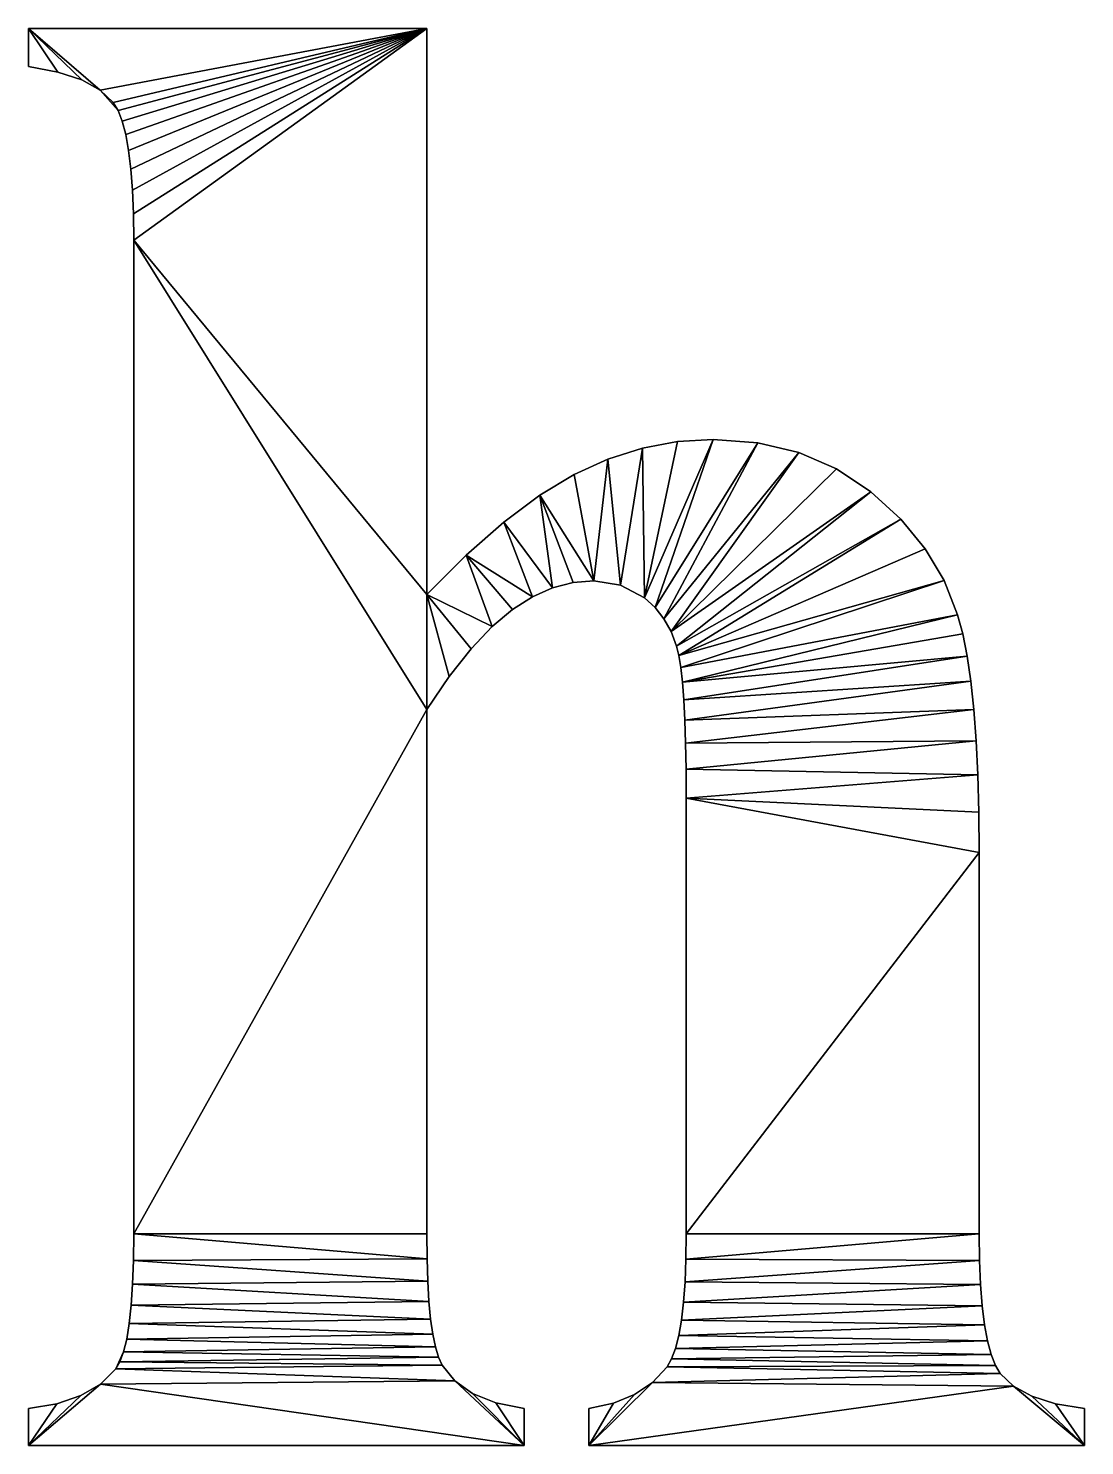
# Model space of a CAD drawing. Header units: metres. Extents: x 0.048 to 0.743, y 0 to 0.933.
import ezdxf

# ---------------------------------------------------------------- set-up
doc = ezdxf.new("R2010")
doc.units = ezdxf.units.M

msp = doc.modelspace()

# ---------------------------------------------------------------- meshes
at = {"layer": 'Armanisoft_0', "linetype": 'CONTINUOUS'}
mesh = msp.add_polyface(dxfattribs=at)
corners = [(0.117167, 0.810787), (0.310213, 0.932927), (0.117378, 0.793445), (0.116534, 0.826414), (0.115479, 0.840325), (0.114002, 0.852521), (0.112103, 0.863002), (0.109782, 0.871767), (0.107038, 0.878817), (0.103873, 0.884152), (0.095318, 0.892343), (0.048018, 0.932927), (0.083157, 0.899011), (0.06739, 0.904155), (0.048018, 0.907774), (0.310213, 0.560346), (0.117167, 0.810787, 0.229421), (0.117378, 0.793445, 0.229421), (0.310213, 0.932927, 0.229421), (0.116534, 0.826414, 0.229421), (0.115479, 0.840325, 0.229421), (0.114002, 0.852521, 0.229421), (0.112103, 0.863002, 0.229421), (0.109782, 0.871767, 0.229421), (0.107038, 0.878817, 0.229421), (0.103873, 0.884152, 0.229421), (0.095318, 0.892343, 0.229421), (0.048018, 0.932927, 0.229421), (0.083157, 0.899011, 0.229421), (0.06739, 0.904155, 0.229421), (0.048018, 0.907774, 0.229421), (0.310213, 0.560346, 0.229421), (0.310213, 0.560346), (0.310213, 0.932927), (0.310213, 0.932927, 0.229421), (0.310213, 0.560346, 0.229421), (0.117167, 0.810787), (0.117378, 0.793445), (0.117378, 0.793445, 0.229421), (0.117167, 0.810787, 0.229421), (0.116534, 0.826414), (0.116534, 0.826414, 0.229421), (0.115479, 0.840325), (0.115479, 0.840325, 0.229421), (0.114002, 0.852521), (0.114002, 0.852521, 0.229421), (0.112103, 0.863002), (0.112103, 0.863002, 0.229421), (0.109782, 0.871767), (0.109782, 0.871767, 0.229421), (0.107038, 0.878817), (0.107038, 0.878817, 0.229421), (0.103873, 0.884152), (0.103873, 0.884152, 0.229421), (0.095318, 0.892343), (0.095318, 0.892343, 0.229421), (0.083157, 0.899011), (0.083157, 0.899011, 0.229421), (0.06739, 0.904155), (0.06739, 0.904155, 0.229421), (0.048018, 0.907774), (0.048018, 0.907774, 0.229421), (0.048018, 0.932927), (0.048018, 0.932927, 0.229421)]
mesh.append_faces([[corners[k] for k in face] for face in [(0, 1, 2), (3, 1, 0), (4, 1, 3), (5, 1, 4), (6, 1, 5), (7, 1, 6), (8, 1, 7), (9, 1, 8), (10, 1, 9), (10, 9, 8), (11, 1, 10), (11, 10, 12), (11, 12, 13), (11, 13, 14), (1, 15, 2), (16, 17, 18), (19, 16, 18), (20, 19, 18), (21, 20, 18), (22, 21, 18), (23, 22, 18), (24, 23, 18), (25, 24, 18), (26, 25, 18), (26, 24, 25), (27, 26, 18), (27, 28, 26), (27, 29, 28), (27, 30, 29), (18, 17, 31), (32, 33, 34, 35), (36, 37, 38, 39), (40, 36, 39, 41), (42, 40, 41, 43), (44, 42, 43, 45), (46, 44, 45, 47), (48, 46, 47, 49), (50, 48, 49, 51), (52, 50, 51, 53), (54, 52, 53, 55), (56, 54, 55, 57), (58, 56, 57, 59), (60, 58, 59, 61), (62, 60, 61, 63), (33, 62, 63, 34)]])
mesh = msp.add_polyface(dxfattribs=at)
corners = [(0.420227, 0.56936), (0.384597, 0.625609), (0.407203, 0.639214), (0.429469, 0.649335), (0.406557, 0.568175), (0.393049, 0.564619), (0.360897, 0.60793), (0.379701, 0.558694), (0.336102, 0.586176), (0.366516, 0.550399), (0.353168, 0.539177), (0.310213, 0.560346), (0.339335, 0.524473), (0.325017, 0.506287), (0.310213, 0.484618), (0.117378, 0.793445), (0.117378, 0.139482), (0.420227, 0.56936, 0.229421), (0.407203, 0.639214, 0.229421), (0.384597, 0.625609, 0.229421), (0.429469, 0.649335, 0.229421), (0.406557, 0.568175, 0.229421), (0.393049, 0.564619, 0.229421), (0.360897, 0.60793, 0.229421), (0.379701, 0.558694, 0.229421), (0.336102, 0.586176, 0.229421), (0.366516, 0.550399, 0.229421), (0.353168, 0.539177, 0.229421), (0.310213, 0.560346, 0.229421), (0.339335, 0.524473, 0.229421), (0.325017, 0.506287, 0.229421), (0.310213, 0.484618, 0.229421), (0.117378, 0.793445, 0.229421), (0.117378, 0.139482, 0.229421), (0.336102, 0.586176), (0.310213, 0.560346), (0.310213, 0.560346, 0.229421), (0.336102, 0.586176, 0.229421), (0.360897, 0.60793), (0.360897, 0.60793, 0.229421), (0.384597, 0.625609), (0.384597, 0.625609, 0.229421), (0.407203, 0.639214), (0.407203, 0.639214, 0.229421), (0.429469, 0.649335), (0.429469, 0.649335, 0.229421), (0.406557, 0.568175), (0.420227, 0.56936), (0.420227, 0.56936, 0.229421), (0.406557, 0.568175, 0.229421), (0.393049, 0.564619), (0.393049, 0.564619, 0.229421), (0.379701, 0.558694), (0.379701, 0.558694, 0.229421), (0.366516, 0.550399), (0.366516, 0.550399, 0.229421), (0.353168, 0.539177), (0.353168, 0.539177, 0.229421), (0.339335, 0.524473), (0.339335, 0.524473, 0.229421), (0.325017, 0.506287), (0.325017, 0.506287, 0.229421), (0.310213, 0.484618), (0.310213, 0.484618, 0.229421), (0.117378, 0.793445), (0.117378, 0.139482), (0.117378, 0.139482, 0.229421), (0.117378, 0.793445, 0.229421)]
mesh.append_faces([[corners[k] for k in face] for face in [(0, 1, 2), (0, 2, 3), (4, 1, 0), (5, 6, 1), (5, 1, 4), (7, 8, 6), (7, 6, 5), (9, 8, 7), (10, 11, 8), (10, 8, 9), (12, 11, 10), (13, 11, 12), (14, 11, 13), (15, 11, 14), (15, 14, 16), (17, 18, 19), (17, 20, 18), (21, 17, 19), (22, 19, 23), (22, 21, 19), (24, 23, 25), (24, 22, 23), (26, 24, 25), (27, 25, 28), (27, 26, 25), (29, 27, 28), (30, 29, 28), (31, 30, 28), (32, 31, 28), (32, 33, 31), (34, 35, 36, 37), (38, 34, 37, 39), (40, 38, 39, 41), (42, 40, 41, 43), (44, 42, 43, 45), (46, 47, 48, 49), (50, 46, 49, 51), (52, 50, 51, 53), (54, 52, 53, 55), (56, 54, 55, 57), (58, 56, 57, 59), (60, 58, 59, 61), (62, 60, 61, 63), (64, 65, 66, 67)]])
mesh = msp.add_polyface(dxfattribs=at)
corners = [(0.476125, 0.520193), (0.650628, 0.569378), (0.477404, 0.51232), (0.47465, 0.526215), (0.622084, 0.609855), (0.470969, 0.535846), (0.555101, 0.653723), (0.579902, 0.642943), (0.60245, 0.627851), (0.466223, 0.544351), (0.528048, 0.660192), (0.460412, 0.551729), (0.498741, 0.662348), (0.453535, 0.557981), (0.452147, 0.656564), (0.475237, 0.660902), (0.437798, 0.566515), (0.429469, 0.649335), (0.420227, 0.56936), (0.476125, 0.520193, 0.229421), (0.477404, 0.51232, 0.229421), (0.650628, 0.569378, 0.229421), (0.47465, 0.526215, 0.229421), (0.622084, 0.609855, 0.229421), (0.470969, 0.535846, 0.229421), (0.579902, 0.642943, 0.229421), (0.555101, 0.653723, 0.229421), (0.60245, 0.627851, 0.229421), (0.466223, 0.544351, 0.229421), (0.528048, 0.660192, 0.229421), (0.460412, 0.551729, 0.229421), (0.498741, 0.662348, 0.229421), (0.453535, 0.557981, 0.229421), (0.475237, 0.660902, 0.229421), (0.452147, 0.656564, 0.229421), (0.437798, 0.566515, 0.229421), (0.429469, 0.649335, 0.229421), (0.420227, 0.56936, 0.229421), (0.452147, 0.656564), (0.429469, 0.649335), (0.429469, 0.649335, 0.229421), (0.452147, 0.656564, 0.229421), (0.475237, 0.660902), (0.475237, 0.660902, 0.229421), (0.498741, 0.662348), (0.498741, 0.662348, 0.229421), (0.528048, 0.660192), (0.528048, 0.660192, 0.229421), (0.480552, 0.46232), (0.480847, 0.445193), (0.480847, 0.445193, 0.229421), (0.480552, 0.46232, 0.229421), (0.48006, 0.477596), (0.48006, 0.477596, 0.229421), (0.479371, 0.491021), (0.479371, 0.491021, 0.229421), (0.478486, 0.502596), (0.478486, 0.502596, 0.229421), (0.477404, 0.51232), (0.477404, 0.51232, 0.229421), (0.476125, 0.520193), (0.476125, 0.520193, 0.229421), (0.47465, 0.526215), (0.47465, 0.526215, 0.229421), (0.470969, 0.535846), (0.470969, 0.535846, 0.229421), (0.466223, 0.544351), (0.466223, 0.544351, 0.229421), (0.460412, 0.551729), (0.460412, 0.551729, 0.229421), (0.453535, 0.557981), (0.453535, 0.557981, 0.229421), (0.437798, 0.566515), (0.437798, 0.566515, 0.229421), (0.420227, 0.56936), (0.420227, 0.56936, 0.229421)]
mesh.append_faces([[corners[k] for k in face] for face in [(0, 1, 2), (3, 4, 0), (5, 6, 7), (5, 8, 3), (9, 10, 6), (9, 6, 5), (11, 12, 10), (11, 10, 9), (13, 14, 15), (13, 15, 12), (13, 12, 11), (16, 17, 14), (16, 14, 13), (18, 17, 16), (19, 20, 21), (22, 19, 23), (24, 25, 26), (24, 22, 27), (28, 26, 29), (28, 24, 26), (30, 29, 31), (30, 28, 29), (32, 33, 34), (32, 31, 33), (32, 30, 31), (35, 34, 36), (35, 32, 34), (37, 35, 36), (38, 39, 40, 41), (42, 38, 41, 43), (44, 42, 43, 45), (46, 44, 45, 47), (48, 49, 50, 51), (52, 48, 51, 53), (54, 52, 53, 55), (56, 54, 55, 57), (58, 56, 57, 59), (60, 58, 59, 61), (62, 60, 61, 63), (64, 62, 63, 65), (66, 64, 65, 67), (68, 66, 67, 69), (70, 68, 69, 71), (72, 70, 71, 73), (74, 72, 73, 75)]])
mesh = msp.add_polyface(dxfattribs=at)
corners = [(0.480847, 0.445193), (0.671777, 0.464015), (0.67289, 0.441484), (0.480552, 0.46232), (0.67022, 0.48456), (0.48006, 0.477596), (0.668217, 0.503121), (0.479371, 0.491021), (0.665768, 0.519697), (0.478486, 0.502596), (0.659537, 0.546896), (0.662875, 0.534289), (0.477404, 0.51232), (0.650628, 0.569378), (0.476125, 0.520193), (0.622084, 0.609855), (0.638143, 0.590364), (0.47465, 0.526215), (0.60245, 0.627851), (0.470969, 0.535846), (0.579902, 0.642943), (0.480847, 0.445193, 0.229421), (0.67289, 0.441484, 0.229421), (0.671777, 0.464015, 0.229421), (0.480552, 0.46232, 0.229421), (0.67022, 0.48456, 0.229421), (0.48006, 0.477596, 0.229421), (0.668217, 0.503121, 0.229421), (0.479371, 0.491021, 0.229421), (0.665768, 0.519697, 0.229421), (0.478486, 0.502596, 0.229421), (0.662875, 0.534289, 0.229421), (0.659537, 0.546896, 0.229421), (0.477404, 0.51232, 0.229421), (0.650628, 0.569378, 0.229421), (0.476125, 0.520193, 0.229421), (0.638143, 0.590364, 0.229421), (0.622084, 0.609855, 0.229421), (0.47465, 0.526215, 0.229421), (0.60245, 0.627851, 0.229421), (0.470969, 0.535846, 0.229421), (0.579902, 0.642943, 0.229421), (0.555101, 0.653723), (0.528048, 0.660192), (0.528048, 0.660192, 0.229421), (0.555101, 0.653723, 0.229421), (0.579902, 0.642943), (0.579902, 0.642943, 0.229421), (0.60245, 0.627851), (0.60245, 0.627851, 0.229421), (0.622084, 0.609855), (0.622084, 0.609855, 0.229421), (0.638143, 0.590364), (0.638143, 0.590364, 0.229421), (0.650628, 0.569378), (0.650628, 0.569378, 0.229421), (0.659537, 0.546896), (0.659537, 0.546896, 0.229421), (0.662875, 0.534289), (0.662875, 0.534289, 0.229421), (0.665768, 0.519697), (0.665768, 0.519697, 0.229421), (0.668217, 0.503121), (0.668217, 0.503121, 0.229421), (0.67022, 0.48456), (0.67022, 0.48456, 0.229421), (0.671777, 0.464015), (0.671777, 0.464015, 0.229421), (0.67289, 0.441484), (0.67289, 0.441484, 0.229421)]
mesh.append_faces([[corners[k] for k in face] for face in [(0, 1, 2), (3, 4, 1), (3, 1, 0), (5, 6, 4), (5, 4, 3), (7, 8, 6), (7, 6, 5), (9, 10, 11), (9, 11, 8), (9, 8, 7), (12, 13, 10), (12, 10, 9), (14, 15, 16), (14, 16, 13), (17, 18, 15), (19, 20, 18), (21, 22, 23), (24, 23, 25), (24, 21, 23), (26, 25, 27), (26, 24, 25), (28, 27, 29), (28, 26, 27), (30, 31, 32), (30, 29, 31), (30, 28, 29), (33, 32, 34), (33, 30, 32), (35, 36, 37), (35, 34, 36), (38, 37, 39), (40, 39, 41), (42, 43, 44, 45), (46, 42, 45, 47), (48, 46, 47, 49), (50, 48, 49, 51), (52, 50, 51, 53), (54, 52, 53, 55), (56, 54, 55, 57), (58, 56, 57, 59), (60, 58, 59, 61), (62, 60, 61, 63), (64, 62, 63, 65), (66, 64, 65, 67), (68, 66, 67, 69)]])
mesh = msp.add_polyface(dxfattribs=at)
corners = [(0.06679, 0.027529), (0.048018, 0), (0.048018, 0.02439), (0.082632, 0.032925), (0.095544, 0.040576), (0.374238, 0), (0.105526, 0.050484), (0.328649, 0.04257), (0.108304, 0.055198), (0.320395, 0.053075), (0.110711, 0.061743), (0.318009, 0.058218), (0.112748, 0.07012), (0.315941, 0.064977), (0.114415, 0.080328), (0.314191, 0.073352), (0.115711, 0.092369), (0.312759, 0.083345), (0.116637, 0.106241), (0.311645, 0.094954), (0.117193, 0.121946), (0.31085, 0.10818), (0.117378, 0.139482), (0.310213, 0.484618), (0.310213, 0.139482), (0.310373, 0.123022), (0.06679, 0.027529, 0.229421), (0.048018, 0.02439, 0.229421), (0.048018, 0, 0.229421), (0.082632, 0.032925, 0.229421), (0.095544, 0.040576, 0.229421), (0.374238, 0, 0.229421), (0.105526, 0.050484, 0.229421), (0.328649, 0.04257, 0.229421), (0.108304, 0.055198, 0.229421), (0.320395, 0.053075, 0.229421), (0.110711, 0.061743, 0.229421), (0.318009, 0.058218, 0.229421), (0.112748, 0.07012, 0.229421), (0.315941, 0.064977, 0.229421), (0.114415, 0.080328, 0.229421), (0.314191, 0.073352, 0.229421), (0.115711, 0.092369, 0.229421), (0.312759, 0.083345, 0.229421), (0.116637, 0.106241, 0.229421), (0.311645, 0.094954, 0.229421), (0.117193, 0.121946, 0.229421), (0.31085, 0.10818, 0.229421), (0.117378, 0.139482, 0.229421), (0.310213, 0.139482, 0.229421), (0.310213, 0.484618, 0.229421), (0.310373, 0.123022, 0.229421), (0.048018, 0), (0.374238, 0), (0.374238, 0, 0.229421), (0.048018, 0, 0.229421), (0.048018, 0.02439), (0.048018, 0.02439, 0.229421), (0.06679, 0.027529), (0.06679, 0.027529, 0.229421), (0.082632, 0.032925), (0.082632, 0.032925, 0.229421), (0.095544, 0.040576), (0.095544, 0.040576, 0.229421), (0.105526, 0.050484), (0.105526, 0.050484, 0.229421), (0.108304, 0.055198), (0.108304, 0.055198, 0.229421), (0.110711, 0.061743), (0.110711, 0.061743, 0.229421), (0.112748, 0.07012), (0.112748, 0.07012, 0.229421), (0.114415, 0.080328), (0.114415, 0.080328, 0.229421), (0.115711, 0.092369), (0.115711, 0.092369, 0.229421), (0.116637, 0.106241), (0.116637, 0.106241, 0.229421), (0.117193, 0.121946), (0.117193, 0.121946, 0.229421), (0.117378, 0.139482), (0.117378, 0.139482, 0.229421)]
mesh.append_faces([[corners[k] for k in face] for face in [(0, 1, 2), (3, 1, 0), (4, 5, 1), (4, 1, 3), (6, 7, 4), (8, 9, 6), (10, 11, 8), (10, 8, 6), (12, 13, 10), (14, 15, 12), (16, 17, 14), (18, 19, 16), (20, 21, 18), (22, 23, 24), (22, 25, 20), (26, 27, 28), (29, 26, 28), (30, 28, 31), (30, 29, 28), (32, 30, 33), (34, 32, 35), (36, 34, 37), (36, 32, 34), (38, 36, 39), (40, 38, 41), (42, 40, 43), (44, 42, 45), (46, 44, 47), (48, 49, 50), (48, 46, 51), (52, 53, 54, 55), (56, 52, 55, 57), (58, 56, 57, 59), (60, 58, 59, 61), (62, 60, 61, 63), (64, 62, 63, 65), (66, 64, 65, 67), (68, 66, 67, 69), (70, 68, 69, 71), (72, 70, 71, 73), (74, 72, 73, 75), (76, 74, 75, 77), (78, 76, 77, 79), (80, 78, 79, 81)]])
mesh = msp.add_polyface(dxfattribs=at)
corners = [(0.433027, 0.027887), (0.416921, 0), (0.416921, 0.02439), (0.446968, 0.03364), (0.374238, 0), (0.328649, 0.04257), (0.340373, 0.034288), (0.35557, 0.028228), (0.374238, 0.02439), (0.095544, 0.040576), (0.105526, 0.050484), (0.320395, 0.053075), (0.108304, 0.055198), (0.318009, 0.058218), (0.110711, 0.061743), (0.315941, 0.064977), (0.112748, 0.07012), (0.314191, 0.073352), (0.114415, 0.080328), (0.312759, 0.083345), (0.115711, 0.092369), (0.311645, 0.094954), (0.116637, 0.106241), (0.31085, 0.10818), (0.117193, 0.121946), (0.310373, 0.123022), (0.117378, 0.139482), (0.310213, 0.139482), (0.433027, 0.027887, 0.229421), (0.416921, 0.02439, 0.229421), (0.416921, 0, 0.229421), (0.374238, 0, 0.229421), (0.340373, 0.034288, 0.229421), (0.328649, 0.04257, 0.229421), (0.35557, 0.028228, 0.229421), (0.374238, 0.02439, 0.229421), (0.095544, 0.040576, 0.229421), (0.105526, 0.050484, 0.229421), (0.320395, 0.053075, 0.229421), (0.108304, 0.055198, 0.229421), (0.318009, 0.058218, 0.229421), (0.110711, 0.061743, 0.229421), (0.315941, 0.064977, 0.229421), (0.112748, 0.07012, 0.229421), (0.314191, 0.073352, 0.229421), (0.114415, 0.080328, 0.229421), (0.312759, 0.083345, 0.229421), (0.115711, 0.092369, 0.229421), (0.311645, 0.094954, 0.229421), (0.116637, 0.106241, 0.229421), (0.31085, 0.10818, 0.229421), (0.117193, 0.121946, 0.229421), (0.310373, 0.123022, 0.229421), (0.117378, 0.139482, 0.229421), (0.310213, 0.139482, 0.229421), (0.416921, 0.02439), (0.416921, 0), (0.416921, 0, 0.229421), (0.416921, 0.02439, 0.229421), (0.433027, 0.027887), (0.433027, 0.027887, 0.229421), (0.310213, 0.139482), (0.310213, 0.484618), (0.310213, 0.484618, 0.229421), (0.310213, 0.139482, 0.229421), (0.310373, 0.123022), (0.310373, 0.123022, 0.229421), (0.31085, 0.10818), (0.31085, 0.10818, 0.229421), (0.311645, 0.094954), (0.311645, 0.094954, 0.229421), (0.312759, 0.083345), (0.312759, 0.083345, 0.229421), (0.314191, 0.073352), (0.314191, 0.073352, 0.229421), (0.315941, 0.064977), (0.315941, 0.064977, 0.229421), (0.318009, 0.058218), (0.318009, 0.058218, 0.229421), (0.320395, 0.053075), (0.320395, 0.053075, 0.229421), (0.328649, 0.04257), (0.328649, 0.04257, 0.229421), (0.340373, 0.034288), (0.340373, 0.034288, 0.229421), (0.35557, 0.028228), (0.35557, 0.028228, 0.229421), (0.374238, 0.02439), (0.374238, 0.02439, 0.229421), (0.374238, 0), (0.374238, 0, 0.229421)]
mesh.append_faces([[corners[k] for k in face] for face in [(0, 1, 2), (3, 1, 0), (4, 5, 6), (4, 6, 7), (4, 7, 8), (9, 5, 4), (10, 11, 5), (12, 13, 11), (14, 15, 13), (16, 17, 15), (18, 19, 17), (20, 21, 19), (22, 23, 21), (24, 25, 23), (26, 27, 25), (28, 29, 30), (31, 32, 33), (31, 34, 32), (31, 35, 34), (36, 31, 33), (37, 33, 38), (39, 38, 40), (41, 40, 42), (43, 42, 44), (45, 44, 46), (47, 46, 48), (49, 48, 50), (51, 50, 52), (53, 52, 54), (55, 56, 57, 58), (59, 55, 58, 60), (61, 62, 63, 64), (65, 61, 64, 66), (67, 65, 66, 68), (69, 67, 68, 70), (71, 69, 70, 72), (73, 71, 72, 74), (75, 73, 74, 76), (77, 75, 76, 78), (79, 77, 78, 80), (81, 79, 80, 82), (83, 81, 82, 84), (85, 83, 84, 86), (87, 85, 86, 88), (89, 87, 88, 90)]])
mesh = msp.add_polyface(dxfattribs=at)
corners = [(0.476027, 0.072564), (0.67724, 0.079557), (0.679185, 0.068915), (0.477797, 0.082697), (0.675726, 0.091935), (0.479175, 0.094455), (0.674645, 0.106049), (0.480158, 0.107839), (0.673997, 0.121897), (0.480748, 0.122848), (0.67378, 0.139482), (0.480945, 0.139482), (0.67378, 0.39047), (0.480945, 0.426215), (0.67289, 0.441484), (0.673558, 0.41697), (0.480847, 0.445193), (0.476027, 0.072564, 0.229421), (0.679185, 0.068915, 0.229421), (0.67724, 0.079557, 0.229421), (0.477797, 0.082697, 0.229421), (0.675726, 0.091935, 0.229421), (0.479175, 0.094455, 0.229421), (0.674645, 0.106049, 0.229421), (0.480158, 0.107839, 0.229421), (0.673997, 0.121897, 0.229421), (0.480748, 0.122848, 0.229421), (0.67378, 0.139482, 0.229421), (0.480945, 0.139482, 0.229421), (0.67378, 0.39047, 0.229421), (0.480945, 0.426215, 0.229421), (0.673558, 0.41697, 0.229421), (0.67289, 0.441484, 0.229421), (0.480847, 0.445193, 0.229421), (0.673558, 0.41697), (0.67289, 0.441484), (0.67289, 0.441484, 0.229421), (0.673558, 0.41697, 0.229421), (0.67378, 0.39047), (0.67378, 0.39047, 0.229421), (0.67378, 0.139482), (0.67378, 0.139482, 0.229421), (0.673997, 0.121897), (0.673997, 0.121897, 0.229421), (0.674645, 0.106049), (0.674645, 0.106049, 0.229421), (0.675726, 0.091935), (0.675726, 0.091935, 0.229421), (0.67724, 0.079557), (0.67724, 0.079557, 0.229421), (0.679185, 0.068915), (0.679185, 0.068915, 0.229421), (0.477798, 0.082697), (0.476027, 0.072564), (0.476027, 0.072564, 0.229421), (0.477798, 0.082697, 0.229421), (0.479175, 0.094455), (0.479175, 0.094455, 0.229421), (0.480158, 0.107839), (0.480158, 0.107839, 0.229421), (0.480748, 0.122848), (0.480748, 0.122848, 0.229421), (0.480945, 0.139482), (0.480945, 0.139482, 0.229421), (0.480945, 0.426215), (0.480945, 0.426215, 0.229421), (0.480847, 0.445193), (0.480847, 0.445193, 0.229421)]
mesh.append_faces([[corners[k] for k in face] for face in [(0, 1, 2), (3, 4, 1), (3, 1, 0), (5, 6, 4), (5, 4, 3), (7, 8, 6), (7, 6, 5), (9, 10, 8), (9, 8, 7), (11, 12, 10), (11, 10, 9), (13, 14, 15), (13, 15, 12), (13, 12, 11), (16, 14, 13), (17, 18, 19), (20, 19, 21), (20, 17, 19), (22, 21, 23), (22, 20, 21), (24, 23, 25), (24, 22, 23), (26, 25, 27), (26, 24, 25), (28, 27, 29), (28, 26, 27), (30, 31, 32), (30, 29, 31), (30, 28, 29), (33, 30, 32), (34, 35, 36, 37), (38, 34, 37, 39), (40, 38, 39, 41), (42, 40, 41, 43), (44, 42, 43, 45), (46, 44, 45, 47), (48, 46, 47, 49), (50, 48, 49, 51), (52, 53, 54, 55), (56, 52, 55, 57), (58, 56, 57, 59), (60, 58, 59, 61), (62, 60, 61, 63), (64, 62, 63, 65), (66, 64, 65, 67)]])
mesh = msp.add_polyface(dxfattribs=at)
corners = [(0.74314, 0), (0.696276, 0.03911), (0.708416, 0.032511), (0.724038, 0.027605), (0.74314, 0.02439), (0.416921, 0), (0.458744, 0.041649), (0.687617, 0.0474), (0.446968, 0.03364), (0.468355, 0.051915), (0.684374, 0.052837), (0.471306, 0.057173), (0.681564, 0.060008), (0.473863, 0.064056), (0.679185, 0.068915), (0.476027, 0.072564), (0.74314, 0, 0.229421), (0.708416, 0.032511, 0.229421), (0.696276, 0.03911, 0.229421), (0.724038, 0.027605, 0.229421), (0.74314, 0.02439, 0.229421), (0.416921, 0, 0.229421), (0.446968, 0.03364, 0.229421), (0.433027, 0.027887, 0.229421), (0.458744, 0.041649, 0.229421), (0.687617, 0.0474, 0.229421), (0.468355, 0.051915, 0.229421), (0.684374, 0.052837, 0.229421), (0.471306, 0.057173, 0.229421), (0.681564, 0.060008, 0.229421), (0.473863, 0.064056, 0.229421), (0.679185, 0.068915, 0.229421), (0.476027, 0.072564, 0.229421), (0.681564, 0.060008), (0.679185, 0.068915), (0.679185, 0.068915, 0.229421), (0.681564, 0.060008, 0.229421), (0.684374, 0.052837), (0.684374, 0.052837, 0.229421), (0.687617, 0.0474), (0.687617, 0.0474, 0.229421), (0.696276, 0.03911), (0.696276, 0.03911, 0.229421), (0.708416, 0.032511), (0.708416, 0.032511, 0.229421), (0.724038, 0.027605), (0.724038, 0.027605, 0.229421), (0.74314, 0.02439), (0.74314, 0.02439, 0.229421), (0.74314, 0), (0.74314, 0, 0.229421), (0.416921, 0), (0.416921, 0, 0.229421), (0.446968, 0.03364), (0.433027, 0.027887), (0.433027, 0.027887, 0.229421), (0.446968, 0.03364, 0.229421), (0.458744, 0.041649), (0.458744, 0.041649, 0.229421), (0.468355, 0.051915), (0.468355, 0.051915, 0.229421), (0.471306, 0.057173), (0.471306, 0.057173, 0.229421), (0.473863, 0.064056), (0.473863, 0.064056, 0.229421), (0.476027, 0.072564), (0.476027, 0.072564, 0.229421)]
mesh.append_faces([[corners[k] for k in face] for face in [(0, 1, 2), (0, 2, 3), (0, 3, 4), (5, 1, 0), (6, 7, 1), (6, 1, 5), (6, 5, 8), (9, 10, 7), (9, 7, 6), (11, 12, 10), (11, 10, 9), (13, 14, 12), (13, 12, 11), (15, 14, 13), (16, 17, 18), (16, 19, 17), (16, 20, 19), (21, 16, 18), (22, 23, 21), (24, 18, 25), (24, 21, 18), (24, 22, 21), (26, 25, 27), (26, 24, 25), (28, 27, 29), (28, 26, 27), (30, 29, 31), (30, 28, 29), (32, 30, 31), (33, 34, 35, 36), (37, 33, 36, 38), (39, 37, 38, 40), (41, 39, 40, 42), (43, 41, 42, 44), (45, 43, 44, 46), (47, 45, 46, 48), (49, 47, 48, 50), (51, 49, 50, 52), (53, 54, 55, 56), (57, 53, 56, 58), (59, 57, 58, 60), (61, 59, 60, 62), (63, 61, 62, 64), (65, 63, 64, 66)]])

doc.saveas('drawing.dxf')
